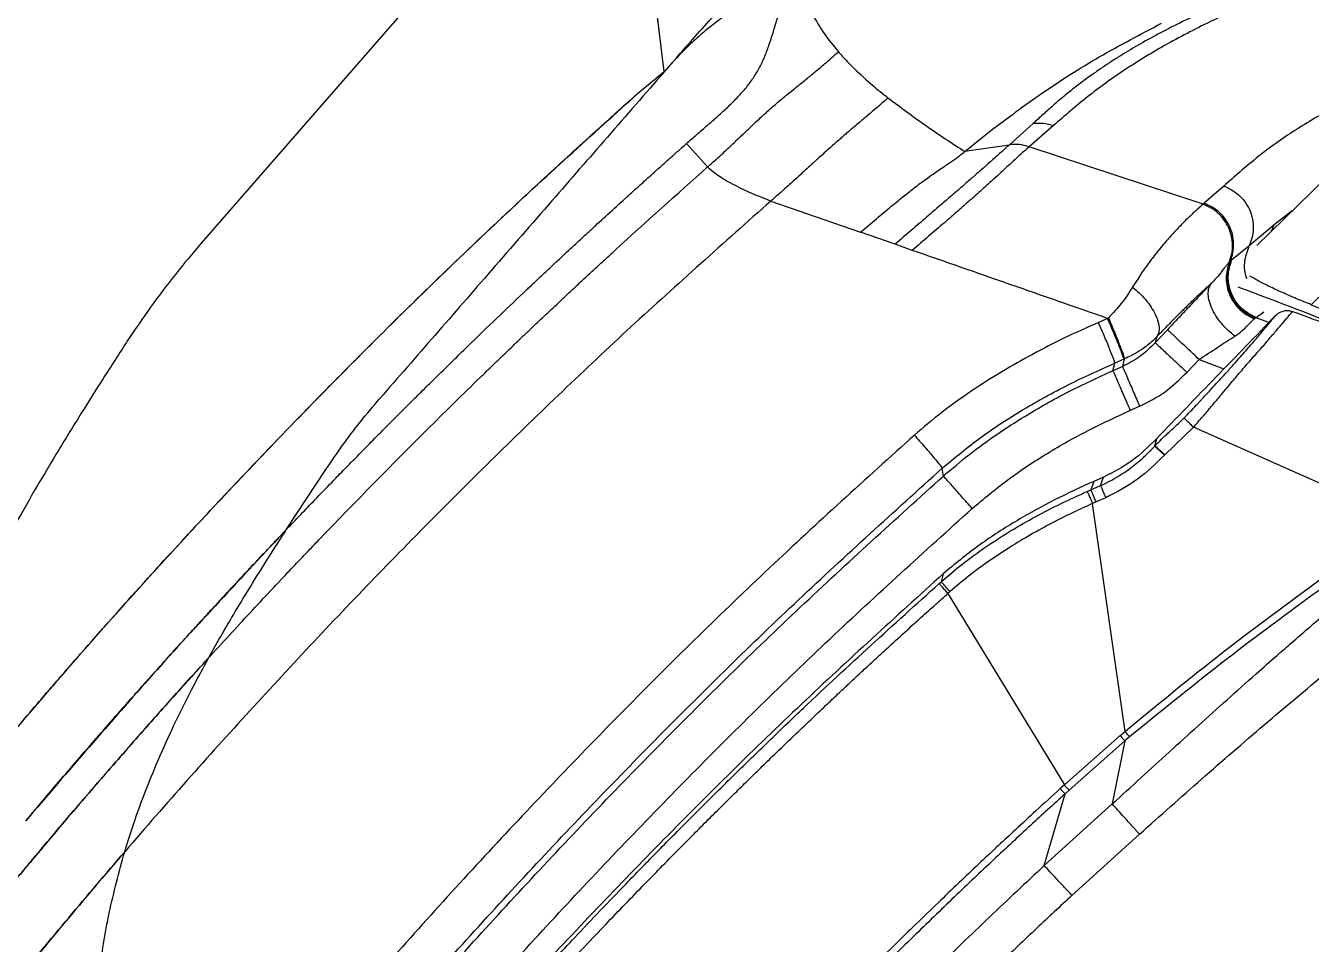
# Model space of a CAD drawing. Extents: x 943 to 1030, y 781 to 934.
# Drawn here: x 947.44 to 955.59, y 822.56 to 828.39 of the extents above; entities that cross this region are included whole.
import ezdxf

# ---------------------------------------------------------------- set-up
doc = ezdxf.new("R2010")
doc.units = 0
doc.header["$MEASUREMENT"] = 0
doc.layers.add('1', color=4, linetype='Continuous')

# ---------------------------------------------------------------- blocks, each defined once
blk = doc.blocks.new('AIRA')
at = {"layer": '1', "color": 3, "linetype": 'Continuous', "lineweight": 25}
for p, q in [((8.3115, 24.9285), (7.5155, 31.5153)), ((8.0694, 26.9293), (5.3789, 23.8413)), ((8.3115, 24.9285), (8.0694, 26.9293)), ((8.1541, 24.7981), (8.3115, 24.9285)), ((8.1541, 24.7981), (8.3115, 24.9285)), ((8.3673, 24.9894), (8.313, 24.9273)), ((10.6504, 24.5999), (10.5002, 24.4653)), ((10.2171, 24.422), (10.3819, 24.5548)), ((10.779, 24.5865), (10.6246, 24.4519)), ((8.5876, 24.3241), (8.4545, 24.4733)), ((10.4975, 24.4628), (10.2171, 24.422)), ((11.727, 24.0877), (10.6246, 24.4519)), ((12.6005, 24.3475), (12.0678, 23.8271)), ((11.8589, 24.2032), (11.7339, 24.0938)), ((8.9886, 24.1085), (9.5564, 23.9104)), ((11.727, 24.0877), (11.7339, 24.0938)), ((12.2918, 24.0459), (12.1768, 23.9572)), ((12.1768, 23.9572), (12.0167, 23.8213)), ((12.1598, 23.9169), (12.1767, 23.9572)), ((9.775, 23.8341), (9.5564, 23.9104)), ((9.8845, 23.7959), (9.775, 23.8341)), ((12.0167, 23.8213), (11.9076, 23.7343)), ((11.8926, 23.7203), (11.9, 23.7277)), ((11.9, 23.7277), (11.9076, 23.7343)), ((12.112, 23.4033), (12.064, 23.369)), ((11.1223, 23.3642), (11.0641, 23.339)), ((11.1223, 23.3642), (11.1279, 23.3692)), ((12.0515, 23.3617), (12.0578, 23.3661)), ((12.064, 23.369), (12.0578, 23.3661)), ((12.1425, 23.3379), (12.064, 23.369)), ((11.5011, 23.2927), (11.4237, 23.2102)), ((11.4308, 23.2454), (11.4237, 23.2102)), ((11.1555, 23.0333), (11.1672, 23.0817)), ((11.2174, 23.0601), (11.1555, 23.0333)), ((11.2247, 23.1066), (11.1672, 23.0817)), ((11.2174, 23.0601), (11.2293, 23.1086)), ((11.2247, 23.1066), (11.2293, 23.1086)), ((11.7016, 23.1046), (11.6243, 23.0221)), ((11.7016, 23.1046), (11.859, 23.0446)), ((11.3263, 22.8078), (11.2651, 22.7813)), ((11.6656, 22.6754), (11.4843, 22.5006)), ((11.4203, 22.5544), (11.431, 22.6014)), ((11.4227, 22.5569), (11.4334, 22.604)), ((11.4335, 22.604), (11.431, 22.6014)), ((11.4203, 22.5544), (11.4227, 22.5569)), ((11.4843, 22.5006), (11.482, 22.4983)), ((5.9201, 22.0279), (6.1725, 22.4126)), ((10.0814, 22.3657), (10.0741, 22.4154)), ((11.0354, 22.332), (11.0159, 22.2784)), ((11.0968, 22.3587), (11.0354, 22.332)), ((11.0772, 22.3051), (11.0968, 22.3587)), ((10.9926, 22.2682), (11.0159, 22.2784)), ((11.0159, 22.2784), (11.0772, 22.3051)), ((11.0494, 22.2014), (11.0267, 22.1913)), ((11.11, 22.228), (11.0494, 22.2014)), ((10.0546, 21.6846), (10.0673, 21.696)), ((10.0802, 21.7461), (10.0673, 21.696)), ((10.1229, 21.633), (10.1101, 21.6216)), ((10.1101, 21.6216), (10.8478, 20.4079)), ((10.8478, 20.4079), (11.2017, 20.7214)), ((11.2017, 20.7213), (11.2323, 20.7474)), ((11.2616, 20.7127), (11.2309, 20.6868)), ((11.2309, 20.6868), (10.8778, 20.3748)), ((11.2309, 20.6868), (11.1516, 20.2873)), ((10.8478, 20.4079), (10.822, 20.3846)), ((10.8521, 20.3515), (10.8778, 20.3748)), ((10.7204, 19.8966), (10.8521, 20.3515)), ((11.1516, 20.2874), (10.7204, 19.8966)), ((11.3237, 20.0961), (10.8961, 19.7084))]:
    blk.add_line(p, q, dxfattribs=at)
at = {"layer": '1', "color": 3, "linetype": 'Continuous', "lineweight": 25, "flags": 128}
for points in [[(13.0282, 24.0525), (12.6049, 23.6391), (12.4125, 23.4512)], [(12.9908, 22.0879), (12.3282, 22.3817), (11.6656, 22.6755)], [(11.2323, 20.7474), (11.1295, 21.4694), (11.0267, 22.1913)]]:
    blk.add_lwpolyline(points, dxfattribs=at)
at = {"layer": '1', "color": 3, "linetype": 'Continuous', "lineweight": 25}
for points, knots in [([(14.6423, 25.9395), (14.5219, 25.9324), (14.2753, 25.9177), (14.01, 25.8903), (13.8357, 25.8688), (13.7532, 25.8579), (13.6705, 25.8463), (13.5877, 25.8339), (13.5049, 25.8208), (13.4221, 25.8068), (13.314, 25.7876), (13.179, 25.7617), (13.0607, 25.7366), (12.9821, 25.7189), (12.9445, 25.7102), (12.9067, 25.7013), (12.8687, 25.6922), (12.8304, 25.6828), (12.7919, 25.6731), (12.7434, 25.6606), (12.6827, 25.6446), (12.6293, 25.6299), (12.5924, 25.6195), (12.5743, 25.6143), (12.5557, 25.6089), (12.5368, 25.6034), (12.5176, 25.5978), (12.4981, 25.592), (12.4595, 25.5804), (12.4066, 25.5641), (12.3442, 25.5441), (12.2974, 25.5286), (12.264, 25.5174), (12.242, 25.5099), (12.2277, 25.505), (12.2203, 25.5024), (12.2176, 25.5015), (12.2167, 25.5011), (12.2164, 25.501), (12.2163, 25.501), (12.2162, 25.501), (12.2162, 25.501), (12.2162, 25.501), (12.2162, 25.5009), (12.2162, 25.5009), (12.1753, 25.4867), (12.0974, 25.4587), (11.9875, 25.4167), (11.8881, 25.3765), (11.797, 25.3377), (11.7064, 25.2973), (11.5975, 25.2461), (11.4736, 25.1837), (11.3427, 25.1123), (11.2405, 25.052), (11.1616, 25.0025), (11.1023, 24.9637), (11.0436, 24.9235), (10.9877, 24.8834), (10.9361, 24.8447), (10.8922, 24.8102), (10.8521, 24.7778), (10.8144, 24.7462), (10.7778, 24.7144), (10.7443, 24.6846), (10.7127, 24.6562), (10.6818, 24.6282), (10.6607, 24.6092), (10.6504, 24.5999)], [0, 0, 0, 0, 0.0659651, 0.1350683, 0.1510131, 0.1671165, 0.1833784, 0.1997993, 0.2163791, 0.2331182, 0.2500168, 0.2825494, 0.3169987, 0.324996, 0.3330901, 0.3412811, 0.3495689, 0.3579537, 0.3664354, 0.3750141, 0.3901539, 0.4071285, 0.4111914, 0.4153468, 0.4195948, 0.4239354, 0.4283686, 0.4328943, 0.4375127, 0.4552442, 0.4700517, 0.4819335, 0.4889241, 0.494268, 0.4979647, 0.4993152, 0.4997458, 0.4999036, 0.4999669, 0.4999936, 0.5000051, 0.5000101, 0.5000123, 0.5000132, 0.5000137, 0.500014, 0.5299873, 0.5579324, 0.5838464, 0.6077267, 0.6309854, 0.6581729, 0.6996252, 0.739518, 0.7784878, 0.7985377, 0.8190356, 0.8399812, 0.8613743, 0.8808319, 0.8989678, 0.9132634, 0.9292343, 0.9456945, 0.9597681, 0.9725897, 0.9867686, 1, 1, 1, 1]), ([(14.7464, 25.9076), (14.5418, 25.8951), (14.1327, 25.8699), (13.5662, 25.7917), (13.037, 25.6865), (12.55, 25.5538), (12.1373, 25.4079), (11.7891, 25.2565), (11.4962, 25.1054), (11.2295, 24.943), (10.9902, 24.7701), (10.8494, 24.6477), (10.779, 24.5865)], [0, 0, 0, 0, 0.112063, 0.224093, 0.336128, 0.448143, 0.560139, 0.648118, 0.736093, 0.824069, 0.91203, 1, 1, 1, 1]), ([(9.1633, 25.5773), (9.172, 25.5287), (9.1893, 25.4314), (9.2478, 25.2949), (9.3232, 25.1681), (9.3851, 25.0924), (9.416, 25.0545)], [0, 0, 0, 0, 0.249881, 0.499792, 0.749869, 1, 1, 1, 1]), ([(9.1486, 25.5635), (9.1378, 25.5555), (9.1175, 25.5404), (9.0736, 25.511), (9.0259, 25.4804), (8.9753, 25.4504), (8.9255, 25.4217), (8.8724, 25.3909), (8.8196, 25.3596), (8.7667, 25.3275), (8.7082, 25.2896), (8.6386, 25.2401), (8.5597, 25.1774), (8.4781, 25.1034), (8.4138, 25.0397), (8.3781, 25.0007), (8.3697, 24.9916)], [0, 0, 0, 0, 0.088728, 0.168015, 0.258058, 0.325015, 0.384521, 0.452108, 0.517465, 0.564824, 0.625179, 0.704859, 0.784434, 0.875276, 0.970909, 1, 1, 1, 1]), ([(8.5845, 24.5869), (8.6, 24.6001), (8.6253, 24.6218), (8.6622, 24.6545), (8.6945, 24.684), (8.7383, 24.7255), (8.7882, 24.7761), (8.8408, 24.8367), (8.8851, 24.8982), (8.9218, 24.9612), (8.9524, 25.029), (8.9752, 25.091), (8.9934, 25.1468), (9.0084, 25.1955), (9.024, 25.2474), (9.0396, 25.2986), (9.0559, 25.3488), (9.0735, 25.3994), (9.0922, 25.4486), (9.1087, 25.4867), (9.1198, 25.51), (9.1271, 25.5235), (9.1328, 25.5331), (9.1387, 25.5422), (9.1431, 25.5485), (9.147, 25.5538), (9.1505, 25.5585), (9.155, 25.5644), (9.1594, 25.5708), (9.1621, 25.5747), (9.1634, 25.5766)], [0, 0, 0, 0, 0.038819, 0.063571, 0.095802, 0.124904, 0.185166, 0.244819, 0.305665, 0.369222, 0.431965, 0.501921, 0.54312, 0.584552, 0.633082, 0.68161, 0.720528, 0.768338, 0.820951, 0.86265, 0.888925, 0.901824, 0.915463, 0.929855, 0.945014, 0.948502, 0.960254, 0.972625, 0.986391, 1, 1, 1, 1]), ([(8.3699, 24.9924), (8.4114, 25.0399), (8.4927, 25.1327), (8.6109, 25.2652), (8.7208, 25.3868), (8.7879, 25.4594), (8.8202, 25.4943)], [0, 0, 0, 0, 0.266676, 0.52216, 0.76986, 1, 1, 1, 1]), ([(15.7284, 25.3722), (15.5296, 25.3668), (15.1321, 25.356), (14.5789, 25.2997), (14.0604, 25.216), (13.5813, 25.1041), (13.1744, 24.9762), (12.8319, 24.8395), (12.5455, 24.7), (12.2873, 24.547), (12.0586, 24.3811), (11.9255, 24.2625), (11.8589, 24.2032)], [0, 0, 0, 0, 0.112081, 0.224144, 0.336129, 0.448111, 0.560138, 0.6481, 0.736036, 0.823997, 0.912001, 1, 1, 1, 1]), ([(10.3819, 24.5548), (10.4887, 24.6349), (10.7027, 24.7953), (11.0622, 25.0247), (11.3301, 25.1649), (11.4642, 25.2351)], [0, 0, 0, 0, 0.3323, 0.665824, 1, 1, 1, 1]), ([(8.5876, 24.3241), (8.5876, 24.3241), (8.5876, 24.3241), (8.5877, 24.3242), (8.5879, 24.3244), (8.603, 24.3377), (8.6325, 24.3641), (8.6748, 24.4028), (8.7165, 24.4416), (8.7602, 24.4828), (8.8084, 24.5286), (8.8579, 24.5756), (8.9121, 24.6267), (8.9714, 24.6807), (9.033, 24.7347), (9.0906, 24.783), (9.1525, 24.8325), (9.2123, 24.88), (9.275, 24.9316), (9.3277, 24.9763), (9.3759, 25.0186), (9.4024, 25.0423), (9.416, 25.0545)], [0, 0, 0, 0, 0.000005, 0.0000416, 0.0001412, 0.0005138, 0.0319571, 0.0629187, 0.0926341, 0.125011, 0.1635716, 0.2083763, 0.2500281, 0.308336, 0.3751527, 0.4376336, 0.5001148, 0.5998606, 0.6884528, 0.8093988, 0.9021479, 1, 1, 1, 1]), ([(9.416, 25.0545), (9.4323, 25.0362), (9.4648, 24.9997), (9.4994, 24.9651), (9.5167, 24.9478)], [0, 0, 0, 0, 0.500275, 1, 1, 1, 1]), ([(8.313, 24.9273), (8.1928, 24.7893), (7.9556, 24.5172), (7.5906, 24.0976), (7.2263, 23.6788), (6.8623, 23.2603), (6.6261, 22.9893), (6.5094, 22.8554)], [0, 0, 0, 0, 0.200011, 0.394562, 0.607087, 0.805922, 1, 1, 1, 1]), ([(9.5167, 24.9478), (9.5547, 24.9121), (9.6236, 24.8473), (9.6973, 24.7885), (9.7304, 24.7621)], [0, 0, 0, 0, 0.551493, 1, 1, 1, 1]), ([(3.9538, 20.4654), (4.0552, 20.5863), (4.2388, 20.8053), (4.525, 21.1366), (4.8014, 21.4508), (5.0924, 21.7742), (5.3784, 22.0856), (5.6732, 22.3993), (5.9661, 22.7049), (6.2602, 23.0057), (6.555, 23.3008), (6.8612, 23.6004), (7.118, 23.8466), (7.3258, 24.0426), (7.4656, 24.1735), (7.611, 24.3075), (7.7571, 24.4413), (7.9038, 24.5745), (8.0368, 24.6939), (8.1157, 24.764), (8.1541, 24.7981)], [0, 0, 0, 0, 0.078333, 0.141962, 0.21739, 0.286177, 0.358044, 0.427373, 0.500003, 0.568245, 0.636331, 0.707185, 0.780996, 0.813039, 0.849089, 0.876126, 0.911243, 0.947524, 0.974533, 1, 1, 1, 1]), ([(3.9538, 20.4654), (4.2137, 20.7719), (4.7343, 21.3857), (5.5507, 22.2771), (6.3926, 23.1456), (7.2582, 23.9894), (7.8556, 24.5287), (8.1541, 24.7981)], [0, 0, 0, 0, 0.199569, 0.399685, 0.600241, 0.800313, 1, 1, 1, 1]), ([(9.7304, 24.7621), (9.7201, 24.7531), (9.6989, 24.7344), (9.6671, 24.7067), (9.6347, 24.6787), (9.5967, 24.6462), (9.5585, 24.6139), (9.5204, 24.5818), (9.4929, 24.5585), (9.4696, 24.5387), (9.4465, 24.5189), (9.4223, 24.498), (9.3952, 24.4742), (9.3635, 24.4463), (9.3269, 24.4135), (9.2911, 24.3811), (9.254, 24.3472), (9.2186, 24.3149), (9.1759, 24.276), (9.1322, 24.2363), (9.0869, 24.1953), (9.0393, 24.1531), (9.0066, 24.1243), (8.9886, 24.1085)], [0, 0, 0, 0, 0.078569, 0.161798, 0.250008, 0.326274, 0.436556, 0.500043, 0.540714, 0.577485, 0.61019, 0.641548, 0.676038, 0.712283, 0.750192, 0.79018, 0.812602, 0.846088, 0.874909, 0.907811, 0.937649, 0.965744, 1, 1, 1, 1]), ([(9.7304, 24.7621), (9.8098, 24.7029), (9.9687, 24.5844), (10.1343, 24.4761), (10.2171, 24.422)], [0, 0, 0, 0, 0.499939, 1, 1, 1, 1]), ([(8.4545, 24.4733), (8.4764, 24.4929), (8.5196, 24.5311), (8.5632, 24.5685), (8.5845, 24.5869)], [0, 0, 0, 0, 0.509588, 1, 1, 1, 1]), ([(4.2671, 20.1802), (4.3066, 20.227), (4.3857, 20.3208), (4.5052, 20.4608), (4.6252, 20.6003), (4.7459, 20.7392), (4.8562, 20.8651), (4.9525, 20.974), (5.036, 21.068), (5.1257, 21.1683), (5.2167, 21.2692), (5.303, 21.3644), (5.3722, 21.4402), (5.428, 21.5011), (5.4794, 21.557), (5.5303, 21.6122), (5.5947, 21.6816), (5.6663, 21.7585), (5.7435, 21.841), (5.814, 21.9158), (5.8795, 21.9851), (5.944, 22.053), (6.0169, 22.1294), (6.1048, 22.221), (6.1819, 22.3008), (6.242, 22.3627), (6.2792, 22.4009), (6.3181, 22.4407), (6.3587, 22.4823), (6.4012, 22.5255), (6.4453, 22.5703), (6.4912, 22.6168), (6.5368, 22.6628), (6.5854, 22.7116), (6.6403, 22.7667), (6.707, 22.8333), (6.7857, 22.9115), (6.8765, 23.0011), (6.9706, 23.0935), (7.0979, 23.2175), (7.2454, 23.3598), (7.3717, 23.4803), (7.4415, 23.5464), (7.466, 23.5696), (7.4942, 23.5962), (7.5383, 23.6378), (7.6019, 23.6974), (7.6844, 23.7745), (7.7619, 23.8464), (7.8272, 23.9067), (7.8778, 23.9533), (7.9487, 24.0184), (8.0315, 24.094), (8.1257, 24.1794), (8.209, 24.2545), (8.282, 24.32), (8.3367, 24.3688), (8.3731, 24.4012), (8.4002, 24.4253), (8.4273, 24.4493), (8.4454, 24.4653), (8.4545, 24.4733)], [0, 0, 0, 0, 0.030653, 0.061306, 0.09196, 0.122613, 0.153267, 0.175585, 0.195284, 0.216105, 0.242808, 0.263213, 0.280304, 0.294079, 0.304539, 0.318213, 0.33161, 0.351874, 0.370696, 0.388077, 0.40327, 0.418351, 0.43488, 0.456035, 0.481816, 0.490295, 0.499175, 0.508456, 0.518139, 0.528223, 0.538709, 0.549596, 0.560884, 0.571068, 0.584018, 0.599734, 0.618214, 0.639459, 0.663468, 0.684148, 0.728284, 0.765899, 0.771436, 0.776311, 0.782766, 0.7908, 0.806615, 0.82633, 0.847228, 0.859475, 0.870766, 0.881613, 0.907568, 0.926804, 0.945201, 0.963596, 0.975833, 0.981875, 0.987917, 0.993958, 1, 1, 1, 1]), ([(10.4975, 24.4628), (10.4799, 24.4469), (10.4448, 24.4152), (10.3906, 24.3666), (10.3333, 24.316), (10.2714, 24.2618), (10.2129, 24.211), (10.1436, 24.151), (10.0635, 24.0819), (9.977, 24.0074), (9.8788, 23.9231), (9.8096, 23.8638), (9.775, 23.8341)], [0, 0, 0, 0, 0.166787, 0.333566, 0.500302, 0.583675, 0.667021, 0.750306, 0.812762, 0.875171, 0.937569, 1, 1, 1, 1]), ([(10.6246, 24.4519), (10.6063, 24.4357), (10.5696, 24.4032), (10.5125, 24.3506), (10.4523, 24.2951), (10.3877, 24.2362), (10.3272, 24.1817), (10.2561, 24.1183), (10.1747, 24.0467), (10.0875, 23.9706), (9.9889, 23.8854), (9.9193, 23.8258), (9.8845, 23.7959)], [0, 0, 0, 0, 0.166784, 0.33356, 0.500286, 0.583656, 0.667002, 0.750287, 0.812744, 0.875162, 0.937567, 1, 1, 1, 1]), ([(10.4975, 24.4628), (10.498, 24.4632), (10.4989, 24.464), (10.4998, 24.4649), (10.5002, 24.4653)], [0, 0, 0, 0, 0.5, 1, 1, 1, 1]), ([(10.6246, 24.4519), (10.6042, 24.4577), (10.5633, 24.4694), (10.5213, 24.4667), (10.5002, 24.4653)], [0, 0, 0, 0, 0.5, 1, 1, 1, 1]), ([(9.5564, 23.9104), (9.5901, 23.9393), (9.6576, 23.9972), (9.7536, 24.0773), (9.8359, 24.144), (9.9087, 24.201), (9.9688, 24.2459), (10.0176, 24.2807), (10.0685, 24.3155), (10.1157, 24.3465), (10.1633, 24.3787), (10.1992, 24.4075), (10.2171, 24.422)], [0, 0, 0, 0, 0.062416, 0.124774, 0.187149, 0.249594, 0.332886, 0.416248, 0.499634, 0.666411, 0.83321, 1, 1, 1, 1]), ([(3.8706, 19.4006), (3.8804, 19.4128), (3.9, 19.437), (3.9294, 19.4734), (3.9589, 19.5098), (3.9885, 19.5461), (4.0181, 19.5823), (4.0478, 19.6186), (4.0697, 19.6454), (4.0881, 19.6678), (4.1065, 19.6901), (4.1274, 19.7156), (4.1473, 19.7397), (4.1631, 19.7588), (4.1805, 19.7799), (4.1995, 19.8028), (4.2201, 19.8276), (4.2423, 19.8543), (4.2606, 19.8763), (4.2798, 19.8994), (4.3042, 19.9286), (4.3833, 20.0232), (4.4944, 20.1547), (4.6404, 20.3257), (4.7838, 20.4918), (4.9505, 20.6828), (5.1486, 20.9066), (5.3805, 21.1643), (5.6364, 21.4436), (5.826, 21.6465), (5.938, 21.7651), (5.9745, 21.8037), (6.0115, 21.8426), (6.0489, 21.8819), (6.0867, 21.9216), (6.3441, 22.1905), (6.6956, 22.5483), (7.0539, 22.9004), (7.1876, 23.03), (7.2292, 23.0704), (7.2709, 23.1106), (7.3127, 23.1508), (7.3545, 23.1909), (7.3994, 23.2338), (7.4538, 23.2857), (7.5245, 23.3529), (7.5934, 23.4179), (7.655, 23.4758), (7.7038, 23.5215), (7.7563, 23.5706), (7.8126, 23.623), (7.8727, 23.6787), (7.9366, 23.7376), (8.1734, 23.9553), (8.3919, 24.1499), (8.5876, 24.3241)], [0, 0, 0, 0, 0.006855, 0.01371, 0.020567, 0.027425, 0.034283, 0.041143, 0.048002, 0.049512, 0.053863, 0.060717, 0.063987, 0.06762, 0.071616, 0.075976, 0.080699, 0.085785, 0.091234, 0.093279, 0.099005, 0.107921, 0.147487, 0.174628, 0.206762, 0.243888, 0.286008, 0.338109, 0.396259, 0.452443, 0.460149, 0.467935, 0.475801, 0.483748, 0.491775, 0.499883, 0.647311, 0.712171, 0.720663, 0.729156, 0.737648, 0.74614, 0.754633, 0.763125, 0.773407, 0.787691, 0.805977, 0.81504, 0.824838, 0.835371, 0.846641, 0.858645, 0.871386, 0.884863, 1, 1, 1, 1]), ([(8.9886, 24.1085), (8.9497, 24.123), (8.8652, 24.1545), (8.749, 24.2122), (8.6464, 24.2708), (8.6069, 24.3066), (8.5876, 24.3241)], [0, 0, 0, 0, 0.231511, 0.502384, 0.756235, 1, 1, 1, 1]), ([(11.8589, 24.2032), (11.8908, 24.1878), (11.9406, 24.1638), (11.9915, 24.1071), (12.0227, 24.0544), (12.0416, 23.9949), (12.0466, 23.9335), (12.0389, 23.8742), (12.0239, 23.8386), (12.0167, 23.8213)], [0, 0, 0, 0, 0.22532, 0.351015, 0.482292, 0.616121, 0.749102, 0.877961, 1, 1, 1, 1]), ([(8.9886, 24.1085), (8.6914, 23.8442), (8.0973, 23.3158), (7.2353, 22.4913), (6.3963, 21.644), (5.5828, 20.7724), (4.7947, 19.8779), (4.035, 18.9592), (3.5434, 18.3348), (3.2976, 18.0225)], [0, 0, 0, 0, 0.142974, 0.285852, 0.428746, 0.571573, 0.714347, 0.857177, 1, 1, 1, 1]), ([(11.727, 24.0877), (11.7115, 24.0743), (11.6807, 24.0474), (11.6332, 24.003), (11.5821, 23.9517), (11.5254, 23.8908), (11.4727, 23.8304), (11.4222, 23.7682), (11.3796, 23.7123), (11.3324, 23.646), (11.2977, 23.5903), (11.2803, 23.5624)], [0, 0, 0, 0, 0.166729, 0.333452, 0.500152, 0.625166, 0.750132, 0.812635, 0.875125, 0.937584, 1, 1, 1, 1]), ([(11.8926, 23.7203), (11.8987, 23.7379), (11.9111, 23.773), (11.9155, 23.8294), (11.9089, 23.8856), (11.8909, 23.9395), (11.8624, 23.9887), (11.8245, 24.0312), (11.7791, 24.0658), (11.7443, 24.0804), (11.727, 24.0877)], [0, 0, 0, 0, 0.125, 0.25, 0.375, 0.5, 0.625, 0.75, 0.875, 1, 1, 1, 1]), ([(11.9, 23.7277), (11.906, 23.7451), (11.9184, 23.7807), (11.9225, 23.8388), (11.9146, 23.8979), (11.894, 23.9543), (11.8625, 24.0037), (11.8125, 24.0568), (11.7647, 24.0793), (11.7339, 24.0938)], [0, 0, 0, 0, 0.124069, 0.254056, 0.387294, 0.520688, 0.651119, 0.775865, 1, 1, 1, 1]), ([(5.3789, 23.8413), (5.3239, 23.7758), (5.213, 23.6438), (5.0572, 23.4381), (4.9608, 23.2953), (4.9129, 23.2244)], [0, 0, 0, 0, 0.331972, 0.668489, 1, 1, 1, 1]), ([(12.0167, 23.8213), (12.0043, 23.787), (11.9853, 23.7342), (11.9883, 23.6623), (11.9985, 23.6293), (12.0029, 23.6152)], [0, 0, 0, 0, 0.512926, 0.791889, 1, 1, 1, 1]), ([(11.8926, 23.7203), (11.8885, 23.7158), (11.8804, 23.7071), (11.8667, 23.6899), (11.8478, 23.6659), (11.8233, 23.6338), (11.7959, 23.604), (11.783, 23.59)], [0, 0, 0, 0, 0.171964, 0.338594, 0.500268, 0.76569, 1, 1, 1, 1]), ([(11.8926, 23.7203), (11.8831, 23.6874), (11.8686, 23.6367), (11.8774, 23.5644), (11.8948, 23.5099), (11.9237, 23.46), (11.9719, 23.4037), (12.0201, 23.3782), (12.0515, 23.3617)], [0, 0, 0, 0, 0.238977, 0.368052, 0.5, 0.631948, 0.761023, 1, 1, 1, 1]), ([(12.0578, 23.3661), (12.0264, 23.3825), (11.978, 23.4077), (11.9298, 23.4642), (11.901, 23.5145), (11.8838, 23.5695), (11.8754, 23.6427), (11.8903, 23.6942), (11.9, 23.7277)], [0, 0, 0, 0, 0.238956, 0.368039, 0.5, 0.631961, 0.761044, 1, 1, 1, 1]), ([(12.064, 23.369), (12.0323, 23.3852), (11.9836, 23.4103), (11.9352, 23.4672), (11.9065, 23.518), (11.8896, 23.5738), (11.8818, 23.648), (11.8975, 23.7003), (11.9076, 23.7343)], [0, 0, 0, 0, 0.238834, 0.36796, 0.5, 0.63204, 0.761166, 1, 1, 1, 1]), ([(12.4125, 23.4512), (12.381, 23.4639), (12.318, 23.4894), (12.2277, 23.5285), (12.1448, 23.5671), (12.0741, 23.6027), (12.0391, 23.6234), (12.0229, 23.633)], [0, 0, 0, 0, 0.205496, 0.410903, 0.617296, 0.823549, 1, 1, 1, 1]), ([(11.2803, 23.5624), (11.2579, 23.5276), (11.2156, 23.4617), (11.156, 23.3989), (11.1279, 23.3692)], [0, 0, 0, 0, 0.527709, 1, 1, 1, 1]), ([(11.2803, 23.5624), (11.2942, 23.5507), (11.3231, 23.5264), (11.3631, 23.4833), (11.3989, 23.436), (11.4267, 23.3871), (11.4441, 23.3408), (11.45, 23.3005), (11.446, 23.2677), (11.4357, 23.2527), (11.4308, 23.2454)], [0, 0, 0, 0, 0.11452, 0.2375656, 0.3670338, 0.4999715, 0.6329133, 0.7623931, 0.885457, 1, 1, 1, 1]), ([(11.783, 23.59), (11.7793, 23.5867), (11.77, 23.5784), (11.7546, 23.5646), (11.7381, 23.5496), (11.7231, 23.5358), (11.7067, 23.5205), (11.6886, 23.5035), (11.6675, 23.4834), (11.6465, 23.4632), (11.6241, 23.4414), (11.5988, 23.4166), (11.5739, 23.3918), (11.5453, 23.3631), (11.52, 23.3374), (11.4963, 23.3132), (11.4767, 23.2931), (11.4554, 23.2711), (11.4387, 23.2536), (11.4308, 23.2454)], [0, 0, 0, 0, 0.056945, 0.142856, 0.226023, 0.285662, 0.338338, 0.428346, 0.49269, 0.5604, 0.632867, 0.690613, 0.760962, 0.81123, 0.874061, 0.90545, 0.932878, 0.968538, 1, 1, 1, 1]), ([(11.783, 23.59), (11.7613, 23.5675), (11.7181, 23.5224), (11.6476, 23.4482), (11.575, 23.3714), (11.5257, 23.319), (11.5011, 23.2927)], [0, 0, 0, 0, 0.251207, 0.501478, 0.750301, 1, 1, 1, 1]), ([(11.929, 23.2528), (11.9145, 23.2643), (11.8844, 23.2881), (11.843, 23.332), (11.8064, 23.3813), (11.7786, 23.4332), (11.7621, 23.4835), (11.7582, 23.5278), (11.7648, 23.5644), (11.7771, 23.5817), (11.783, 23.59)], [0, 0, 0, 0, 0.114048, 0.236991, 0.36667, 0.5, 0.63333, 0.763009, 0.885952, 1, 1, 1, 1]), ([(22.6255, 14.0928), (22.5702, 14.2022), (22.4038, 14.5315), (22.0997, 15.067), (21.7151, 15.6987), (21.2928, 16.3345), (20.8319, 16.9726), (20.3302, 17.6099), (19.8027, 18.2261), (19.2449, 18.8257), (18.6566, 19.4068), (18.0381, 19.9679), (17.3965, 20.5023), (16.71, 21.0263), (15.9771, 21.5353), (15.1968, 22.0246), (14.3892, 22.4802), (13.5549, 22.8986), (12.74, 23.2644), (12.1978, 23.4692), (11.9485, 23.5634)], [0, 0, 0, 0, 0.025194, 0.075817, 0.126458, 0.177081, 0.232537, 0.288041, 0.343546, 0.399002, 0.456085, 0.513222, 0.570359, 0.627443, 0.690456, 0.753505, 0.816518, 0.880848, 0.945215, 1, 1, 1, 1]), ([(12.1862, 23.3832), (12.0607, 23.2533), (11.8097, 22.9937), (11.5589, 22.7339), (11.4335, 22.604)], [0, 0, 0, 0, 0.500031, 1, 1, 1, 1]), ([(11.6057, 22.7326), (11.632, 22.7599), (11.6626, 22.7918), (11.6961, 22.8275), (11.7085, 22.8408), (11.7173, 22.8503), (11.7282, 22.862), (11.7401, 22.8749), (11.7666, 22.9035), (11.8006, 22.9402), (11.8406, 22.984), (11.8828, 23.0304), (11.9253, 23.0775), (11.9644, 23.1216), (11.9987, 23.1607), (12.0297, 23.1964), (12.0583, 23.2296), (12.0846, 23.2605), (12.1075, 23.2877), (12.1286, 23.313), (12.1485, 23.3372), (12.1677, 23.3606), (12.1802, 23.3758), (12.1862, 23.3832)], [0, 0, 0, 0, 0.062411, 0.072749, 0.083151, 0.09361, 0.095321, 0.111237, 0.124754, 0.16644, 0.207192, 0.249699, 0.312264, 0.374646, 0.437115, 0.499702, 0.569015, 0.640638, 0.710763, 0.77586, 0.851231, 0.928545, 1, 1, 1, 1]), ([(11.6656, 22.6755), (11.6741, 22.6848), (11.6919, 22.7041), (11.7186, 22.7346), (11.7443, 22.7646), (11.7693, 22.7943), (11.7943, 22.824), (11.8219, 22.8569), (11.854, 22.8954), (11.887, 22.9347), (11.9192, 22.9729), (11.9505, 23.0103), (11.9861, 23.0521), (12.0244, 23.0961), (12.0599, 23.1361), (12.0909, 23.1708), (12.1312, 23.217), (12.176, 23.2703), (12.2195, 23.3201), (12.2586, 23.3667), (12.2817, 23.394), (12.2942, 23.4087)], [0, 0, 0, 0, 0.019306, 0.04014, 0.062406, 0.08052, 0.101295, 0.124701, 0.151482, 0.18723, 0.218447, 0.249638, 0.289701, 0.342947, 0.399191, 0.448973, 0.499653, 0.624687, 0.749723, 0.864893, 1, 1, 1, 1]), ([(12.1862, 23.3832), (12.1955, 23.391), (12.2116, 23.4044), (12.2405, 23.4134), (12.2677, 23.4159), (12.2854, 23.4111), (12.2942, 23.4087)], [0, 0, 0, 0, 0.308339, 0.532743, 0.766668, 1, 1, 1, 1]), ([(12.2942, 23.4087), (12.3639, 23.3831), (12.4977, 23.3339), (12.6931, 23.2589), (12.8806, 23.1835), (13.0382, 23.1166), (13.1694, 23.0584), (13.2756, 23.0096), (13.3817, 22.9591), (13.4814, 22.91), (13.5937, 22.8528), (13.7056, 22.7927), (13.7889, 22.7481), (13.8234, 22.7296)], [0, 0, 0, 0, 0.132941, 0.2553874, 0.3747631, 0.4948781, 0.562108, 0.6318636, 0.7041205, 0.7725466, 0.8308447, 0.9298633, 1, 1, 1, 1]), ([(12.4125, 23.4512), (12.7176, 23.325), (13.3279, 23.0724), (14.2182, 22.6358), (15.0942, 22.1543), (15.951, 21.6234), (16.7863, 21.0447), (17.537, 20.4653), (18.2078, 19.8956), (18.8047, 19.3447), (19.3786, 18.7698), (19.9334, 18.1661), (20.4674, 17.5336), (20.9791, 16.8727), (21.4624, 16.1908), (21.8904, 15.529), (22.2683, 14.8919), (22.601, 14.2822), (22.9141, 13.661), (23.1043, 13.2374), (23.1994, 13.0256)], [0, 0, 0, 0, 0.064413, 0.128867, 0.19328, 0.259251, 0.325267, 0.391239, 0.443947, 0.496701, 0.549455, 0.602164, 0.656412, 0.71071, 0.765008, 0.819257, 0.864328, 0.909399, 0.9547, 1, 1, 1, 1]), ([(11.0641, 23.339), (10.9922, 23.3068), (10.8505, 23.2435), (10.6466, 23.139), (10.4486, 23.0269), (10.257, 22.9049), (10.0706, 22.7719), (9.9551, 22.6737), (9.8975, 22.6248)], [0, 0, 0, 0, 0.172189, 0.338882, 0.500396, 0.668967, 0.834984, 1, 1, 1, 1]), ([(11.1672, 23.0817), (11.166, 23.087), (11.1637, 23.0976), (11.1403, 23.158), (11.106, 23.2415), (11.0781, 23.3065), (11.0641, 23.339)], [0, 0, 0, 0, 0.25, 0.5, 0.75, 1, 1, 1, 1]), ([(11.2247, 23.1066), (11.2237, 23.1114), (11.2222, 23.1189), (11.2099, 23.1521), (11.1968, 23.1856), (11.1804, 23.2262), (11.1562, 23.2848), (11.1357, 23.3329), (11.1223, 23.3642)], [0, 0, 0, 0, 0.239863, 0.368621, 0.5, 0.631378, 0.760137, 1, 1, 1, 1]), ([(11.2293, 23.1086), (11.2285, 23.1135), (11.2273, 23.1212), (11.2153, 23.155), (11.2025, 23.1889), (11.1861, 23.2301), (11.162, 23.2893), (11.1413, 23.3377), (11.1279, 23.3692)], [0, 0, 0, 0, 0.239726, 0.3685196, 0.4999702, 0.6314252, 0.7602312, 1, 1, 1, 1]), ([(11.929, 23.2528), (11.945, 23.2641), (11.9763, 23.2864), (12.0202, 23.3309), (12.039, 23.3494), (12.0515, 23.3617)], [0, 0, 0, 0, 0.25986, 0.510434, 1, 1, 1, 1]), ([(4.9129, 23.2244), (4.861, 23.1439), (4.7623, 22.991), (4.6163, 22.7599), (4.4762, 22.5326), (4.3377, 22.3002), (4.2038, 22.0657), (4.0748, 21.8291), (3.9939, 21.6687), (3.9539, 21.5893)], [0, 0, 0, 0, 0.1515021, 0.2879499, 0.4322957, 0.5739429, 0.7157934, 0.8594552, 1, 1, 1, 1]), ([(11.4308, 23.2454), (11.4308, 23.2454), (11.4308, 23.2454), (11.4307, 23.2453), (11.4303, 23.2449), (11.4284, 23.243), (11.4212, 23.2354), (11.3929, 23.2078), (11.3469, 23.1717), (11.3032, 23.1454), (11.2847, 23.1353), (11.2833, 23.1346), (11.2785, 23.132), (11.2606, 23.1226), (11.2431, 23.1148), (11.2293, 23.1086)], [0, 0, 0, 0, 0.0001861, 0.000559, 0.0019156, 0.007634, 0.0334668, 0.1318468, 0.499476, 0.7495762, 0.7502697, 0.7551853, 0.7683351, 0.8170015, 1, 1, 1, 1]), ([(11.7016, 23.1046), (11.6767, 23.128), (11.6383, 23.164), (11.592, 23.2074), (11.5601, 23.2373), (11.5342, 23.2616), (11.5089, 23.2854), (11.5042, 23.2898), (11.5011, 23.2927)], [0, 0, 0, 0, 0.239715, 0.368526, 0.5, 0.631473, 0.760284, 1, 1, 1, 1]), ([(11.7016, 23.1046), (11.7417, 23.1309), (11.821, 23.183), (11.8932, 23.2297), (11.929, 23.2528)], [0, 0, 0, 0, 0.504768, 1, 1, 1, 1]), ([(11.4237, 23.2102), (11.392, 23.1789), (11.3307, 23.1185), (11.2543, 23.0791), (11.2174, 23.0601)], [0, 0, 0, 0, 0.517635, 1, 1, 1, 1]), ([(11.4237, 23.2102), (11.4268, 23.2073), (11.4315, 23.2029), (11.4568, 23.1791), (11.4827, 23.1549), (11.5146, 23.1249), (11.5609, 23.0815), (11.5993, 23.0456), (11.6242, 23.0222)], [0, 0, 0, 0, 0.239715, 0.368525, 0.499998, 0.631471, 0.760283, 1, 1, 1, 1]), ([(10.0741, 22.4154), (10.1549, 22.4825), (10.3177, 22.6177), (10.5871, 22.7904), (10.8702, 22.9473), (11.0679, 23.0368), (11.1672, 23.0817)], [0, 0, 0, 0, 0.244883, 0.493627, 0.745603, 1, 1, 1, 1]), ([(11.3263, 22.8078), (11.3129, 22.8389), (11.2851, 22.9034), (11.2489, 22.9871), (11.2234, 23.0461), (11.2193, 23.0555), (11.2174, 23.0601)], [0, 0, 0, 0, 0.240593, 0.5, 0.759407, 1, 1, 1, 1]), ([(10.0814, 22.3657), (10.136, 22.4122), (10.2447, 22.5048), (10.4178, 22.6298), (10.6249, 22.7639), (10.8692, 22.9024), (11.0602, 22.9897), (11.1555, 23.0333)], [0, 0, 0, 0, 0.169421, 0.337319, 0.504044, 0.752447, 1, 1, 1, 1]), ([(11.1555, 23.0333), (11.1576, 23.0284), (11.1618, 23.0188), (11.1873, 22.9601), (11.223, 22.878), (11.251, 22.8135), (11.2651, 22.7813)], [0, 0, 0, 0, 0.25, 0.5, 0.75, 1, 1, 1, 1]), ([(11.3263, 22.8078), (11.3814, 22.8359), (11.4917, 22.892), (11.58, 22.9788), (11.6242, 23.0222)], [0, 0, 0, 0, 0.499503, 1, 1, 1, 1]), ([(6.1725, 22.4126), (6.2061, 22.462), (6.2739, 22.5617), (6.3862, 22.7101), (6.4677, 22.8063), (6.5094, 22.8554)], [0, 0, 0, 0, 0.324616, 0.655044, 1, 1, 1, 1]), ([(10.2639, 22.1601), (10.3374, 22.2215), (10.4887, 22.3481), (10.7355, 22.51), (10.9951, 22.6578), (11.1744, 22.7398), (11.2651, 22.7813)], [0, 0, 0, 0, 0.2428945, 0.499999, 0.7472809, 1, 1, 1, 1]), ([(11.4227, 22.5569), (11.4331, 22.5677), (11.4569, 22.5926), (11.4927, 22.6265), (11.5323, 22.6627), (11.5694, 22.6964), (11.5944, 22.7213), (11.6057, 22.7326)], [0, 0, 0, 0, 0.176717, 0.4076097, 0.5830038, 0.8117918, 1, 1, 1, 1]), ([(11.6058, 22.7327), (11.6072, 22.7315), (11.61, 22.7291), (11.6236, 22.7161), (11.6428, 22.6977), (11.6581, 22.6827), (11.6656, 22.6755)], [0, 0, 0, 0, 0.242988, 0.499992, 0.757001, 1, 1, 1, 1]), ([(9.8975, 22.6247), (9.5895, 22.3463), (8.9734, 21.7894), (8.0841, 20.9168), (7.2225, 20.0177), (6.3889, 19.0924), (5.8591, 18.4534), (5.5942, 18.1339)], [0, 0, 0, 0, 0.20008, 0.400142, 0.60015, 0.800041, 1, 1, 1, 1]), ([(9.8975, 22.6248), (9.9197, 22.5996), (9.9657, 22.5474), (10.0245, 22.4787), (10.0654, 22.4292), (10.0713, 22.4199), (10.0741, 22.4154)], [0, 0, 0, 0, 0.240776, 0.499996, 0.759218, 1, 1, 1, 1]), ([(11.431, 22.6014), (11.3815, 22.5523), (11.2826, 22.4542), (11.1587, 22.3905), (11.0968, 22.3587)], [0, 0, 0, 0, 0.5002727, 1, 1, 1, 1]), ([(11.0772, 22.3051), (11.0881, 22.31), (11.1529, 22.3393), (11.2443, 22.3959), (11.3351, 22.4701), (11.3868, 22.5191), (11.4113, 22.5449), (11.4203, 22.5544)], [0, 0, 0, 0, 0.084439, 0.499709, 0.749795, 0.908004, 1, 1, 1, 1]), ([(11.482, 22.4983), (11.4268, 22.4438), (11.3164, 22.335), (11.1788, 22.2637), (11.11, 22.228)], [0, 0, 0, 0, 0.500239, 1, 1, 1, 1]), ([(11.482, 22.4983), (11.4741, 22.5057), (11.4576, 22.5209), (11.4374, 22.5394), (11.4234, 22.552), (11.4213, 22.5536), (11.4203, 22.5544)], [0, 0, 0, 0, 0.24232, 0.5, 0.75768, 1, 1, 1, 1]), ([(11.4227, 22.5569), (11.4237, 22.5561), (11.4258, 22.5545), (11.4398, 22.5419), (11.46, 22.5234), (11.4764, 22.5081), (11.4844, 22.5007)], [0, 0, 0, 0, 0.2423607, 0.5000539, 0.7577175, 1, 1, 1, 1]), ([(5.8043, 17.9597), (6.0672, 18.2768), (6.5929, 18.9109), (7.4201, 19.8291), (8.275, 20.7212), (9.1573, 21.5869), (9.7685, 22.1392), (10.0741, 22.4154)], [0, 0, 0, 0, 0.2, 0.399914, 0.599925, 0.799965, 1, 1, 1, 1]), ([(5.8292, 17.9245), (6.091, 18.2405), (6.6147, 18.8727), (7.4386, 19.788), (8.29, 20.6772), (9.1685, 21.5399), (9.7771, 22.0903), (10.0815, 22.3656)], [0, 0, 0, 0, 0.2000305, 0.4000578, 0.600074, 0.7999962, 1, 1, 1, 1]), ([(11.0354, 22.332), (10.95, 22.2931), (10.7794, 22.2154), (10.5339, 22.0778), (10.297, 21.9255), (10.1525, 21.8059), (10.0802, 21.7461)], [0, 0, 0, 0, 0.250029, 0.50003, 0.750058, 1, 1, 1, 1]), ([(10.2639, 22.16), (10.2413, 22.1855), (10.2065, 22.2248), (10.1644, 22.2721), (10.1354, 22.3048), (10.1119, 22.3313), (10.0888, 22.3574), (10.0844, 22.3624), (10.0815, 22.3656)], [0, 0, 0, 0, 0.239772, 0.368565, 0.500004, 0.631443, 0.760234, 1, 1, 1, 1]), ([(10.0673, 21.696), (10.1135, 21.7353), (10.1913, 21.8017), (10.3379, 21.9097), (10.4904, 22.0097), (10.6654, 22.1096), (10.8273, 22.193), (10.9375, 22.2431), (10.9926, 22.2682)], [0, 0, 0, 0, 0.166646, 0.28071, 0.499964, 0.667248, 0.834012, 1, 1, 1, 1]), ([(10.9926, 22.2682), (10.9932, 22.2669), (10.9944, 22.2643), (11.0021, 22.2469), (11.0133, 22.2218), (11.0223, 22.2013), (11.0267, 22.1913)], [0, 0, 0, 0, 0.242366, 0.499999, 0.757632, 1, 1, 1, 1]), ([(11.0494, 22.2014), (11.0451, 22.2113), (11.0361, 22.2319), (11.0251, 22.257), (11.0175, 22.2745), (11.0164, 22.2771), (11.0159, 22.2784)], [0, 0, 0, 0, 0.242379, 0.5, 0.757621, 1, 1, 1, 1]), ([(11.0772, 22.3051), (11.0777, 22.3038), (11.0787, 22.3011), (11.0861, 22.2836), (11.0968, 22.2585), (11.1057, 22.238), (11.11, 22.228)], [0, 0, 0, 0, 0.2424083, 0.5, 0.7575917, 1, 1, 1, 1]), ([(6.0425, 17.7511), (6.3024, 18.0649), (6.8223, 18.6925), (7.6403, 19.6012), (8.4855, 20.4839), (9.3577, 21.3404), (9.9618, 21.8868), (10.2639, 22.16)], [0, 0, 0, 0, 0.200056, 0.400045, 0.600098, 0.80003, 1, 1, 1, 1]), ([(11.0267, 22.1913), (10.9856, 22.1727), (10.8888, 22.1287), (10.7458, 22.0561), (10.6085, 21.9793), (10.4829, 21.9026), (10.3628, 21.8224), (10.2393, 21.732), (10.1616, 21.6659), (10.1229, 21.633)], [0, 0, 0, 0, 0.12708, 0.299165, 0.450998, 0.569512, 0.713156, 0.857192, 1, 1, 1, 1]), ([(11.2323, 20.7474), (11.422, 20.9038), (11.8013, 21.2165), (12.3926, 21.6571), (12.7914, 21.9443), (12.9908, 22.0879)], [0, 0, 0, 0, 0.3333731, 0.6666978, 1, 1, 1, 1]), ([(5.9201, 22.0279), (5.6362, 21.7245), (5.0714, 21.121), (4.5342, 20.4927), (4.2671, 20.1801)], [0, 0, 0, 0, 0.502652, 1, 1, 1, 1]), ([(5.427, 21.2146), (5.4556, 21.2654), (5.5142, 21.3697), (5.607, 21.5274), (5.7053, 21.6893), (5.8097, 21.8564), (5.8825, 21.9694), (5.9201, 22.0279)], [0, 0, 0, 0, 0.185266, 0.380753, 0.578583, 0.782163, 1, 1, 1, 1]), ([(11.1517, 20.2873), (11.2119, 20.3424), (11.3325, 20.4527), (11.5138, 20.6181), (11.6959, 20.7833), (11.8789, 20.9481), (12.0457, 21.0968), (12.1783, 21.2137), (12.2835, 21.3056), (12.3859, 21.3944), (12.5107, 21.5016), (12.6486, 21.6183), (12.7958, 21.7408), (12.9323, 21.8524), (13.0477, 21.9451), (13.1123, 21.9962), (13.1381, 22.0166)], [0, 0, 0, 0, 0.092936, 0.186079, 0.279401, 0.372876, 0.466476, 0.533921, 0.574196, 0.625626, 0.688223, 0.761624, 0.83139, 0.906285, 0.962491, 1, 1, 1, 1]), ([(13.022, 22.0445), (12.8224, 21.9014), (12.4235, 21.6156), (11.8318, 21.1776), (11.4516, 20.8676), (11.2616, 20.7127)], [0, 0, 0, 0, 0.333626, 0.666886, 1, 1, 1, 1]), ([(11.3238, 20.0961), (11.4552, 20.2132), (11.7166, 20.4461), (12.1127, 20.7889), (12.5116, 21.1242), (12.9148, 21.4524), (13.1891, 21.6637), (13.3262, 21.7693)], [0, 0, 0, 0, 0.202199, 0.402516, 0.602023, 0.801116, 1, 1, 1, 1]), ([(5.8971, 17.3297), (6.0975, 17.5727), (6.4984, 18.0586), (6.9687, 18.5939), (7.2905, 18.9502), (7.4253, 19.0973), (7.5352, 19.2162), (7.6311, 19.3193), (7.7573, 19.4539), (7.9076, 19.6123), (8.0789, 19.7906), (8.2681, 19.9849), (8.4838, 20.2029), (8.6538, 20.3717), (8.7662, 20.4822), (8.812, 20.5269), (8.8556, 20.5695), (8.8994, 20.612), (8.9432, 20.6545), (9.0414, 20.7493), (9.4063, 21.0987), (9.766, 21.4238), (10.0546, 21.6846)], [0, 0, 0, 0, 0.156753, 0.313564, 0.35464, 0.395718, 0.412895, 0.435189, 0.465802, 0.504737, 0.543871, 0.588877, 0.639752, 0.696496, 0.708098, 0.718219, 0.72834, 0.73846, 0.748581, 0.758701, 0.80641, 1, 1, 1, 1]), ([(10.0802, 21.7461), (9.7788, 21.4725), (9.1761, 20.9252), (8.3062, 20.0679), (7.4639, 19.1837), (6.7777, 18.423), (6.3836, 17.9481), (6.2494, 17.7864)], [0, 0, 0, 0, 0.221429, 0.442857, 0.664285, 0.885712, 1, 1, 1, 1]), ([(10.1101, 21.6216), (10.1029, 21.6298), (10.0879, 21.6467), (10.0697, 21.6673), (10.0572, 21.6816), (10.0554, 21.6836), (10.0546, 21.6846)], [0, 0, 0, 0, 0.242282, 0.5, 0.757718, 1, 1, 1, 1]), ([(10.1229, 21.633), (10.1157, 21.6411), (10.1007, 21.658), (10.0825, 21.6787), (10.07, 21.6929), (10.0682, 21.695), (10.0673, 21.696)], [0, 0, 0, 0, 0.24228, 0.5, 0.75772, 1, 1, 1, 1]), ([(5.9612, 17.2753), (6.0569, 17.3921), (6.246, 17.623), (6.5315, 17.9612), (6.8138, 18.2885), (7.0929, 18.6047), (7.3685, 18.9102), (7.6403, 19.205), (7.9034, 19.4843), (8.1099, 19.6992), (8.2641, 19.8576), (8.3737, 19.9693), (8.4801, 20.0767), (8.5806, 20.1774), (8.675, 20.2715), (8.7659, 20.3613), (8.8526, 20.4466), (8.9367, 20.5287), (9.0349, 20.6241), (9.1416, 20.7268), (9.2491, 20.8294), (9.3412, 20.9167), (9.4177, 20.9888), (9.4786, 21.0459), (9.5258, 21.09), (9.5738, 21.1346), (9.6332, 21.1896), (9.719, 21.2686), (9.8224, 21.3632), (9.9316, 21.462), (10.0276, 21.5482), (10.0849, 21.5992), (10.1101, 21.6216)], [0, 0, 0, 0, 0.075303, 0.148881, 0.220733, 0.290858, 0.359256, 0.425927, 0.49087, 0.550598, 0.574595, 0.601143, 0.628632, 0.649974, 0.672125, 0.695085, 0.713693, 0.732801, 0.753682, 0.781987, 0.806685, 0.827777, 0.845261, 0.859139, 0.869409, 0.877475, 0.891793, 0.909767, 0.935645, 0.961726, 0.983169, 1, 1, 1, 1]), ([(5.427, 21.2146), (5.3842, 21.1674), (5.2984, 21.0731), (5.1706, 20.9307), (5.0434, 20.7878), (4.917, 20.6444), (4.7912, 20.5003), (4.6558, 20.3437), (4.4942, 20.1548), (4.3164, 19.9439), (4.1422, 19.734), (3.9967, 19.5566), (3.9096, 19.4489), (3.8705, 19.4007)], [0, 0, 0, 0, 0.080023, 0.1600403, 0.2400517, 0.3200568, 0.4000555, 0.4800475, 0.5798169, 0.7120514, 0.8261548, 0.9221357, 1, 1, 1, 1]), ([(4.8941, 19.9843), (4.9156, 20.0528), (4.9601, 20.1951), (5.0401, 20.4079), (5.1302, 20.6232), (5.2275, 20.833), (5.3269, 21.0311), (5.3945, 21.155), (5.427, 21.2146)], [0, 0, 0, 0, 0.15729, 0.326557, 0.500202, 0.674066, 0.843151, 1, 1, 1, 1]), ([(11.2309, 20.6868), (11.229, 20.6891), (11.225, 20.6938), (11.2176, 20.7025), (11.2096, 20.712), (11.2043, 20.7182), (11.2017, 20.7213)], [0, 0, 0, 0, 0.246118, 0.500006, 0.753891, 1, 1, 1, 1]), ([(11.2616, 20.7127), (11.2597, 20.715), (11.2557, 20.7197), (11.2483, 20.7285), (11.2403, 20.738), (11.2349, 20.7443), (11.2323, 20.7474)], [0, 0, 0, 0, 0.2460623, 0.4999895, 0.7539222, 1, 1, 1, 1]), ([(10.822, 20.3846), (10.7705, 20.3377), (10.6753, 20.251), (10.545, 20.1307), (10.429, 20.0227), (10.315, 19.9158), (10.1923, 19.7996), (10.06, 19.6732), (9.9238, 19.5416), (9.7778, 19.3991), (9.6275, 19.2507), (9.4746, 19.0979), (9.3324, 18.9541), (9.2005, 18.8193), (9.0646, 18.6791), (8.914, 18.5218), (8.7394, 18.3372), (8.5441, 18.1277), (8.3405, 17.9055), (8.1454, 17.6888), (7.9764, 17.4983), (7.8379, 17.3402), (7.7559, 17.2454), (7.7197, 17.2036)], [0, 0, 0, 0, 0.046995, 0.086868, 0.119619, 0.153961, 0.192326, 0.233637, 0.277411, 0.320085, 0.371346, 0.419948, 0.465892, 0.507838, 0.547233, 0.597616, 0.654768, 0.718689, 0.790882, 0.858147, 0.915423, 0.962708, 1, 1, 1, 1]), ([(10.822, 20.3845), (10.8247, 20.3816), (10.8302, 20.3755), (10.8384, 20.3665), (10.846, 20.3581), (10.8501, 20.3537), (10.8521, 20.3515)], [0, 0, 0, 0, 0.246154, 0.499994, 0.753837, 1, 1, 1, 1]), ([(10.8478, 20.4079), (10.8505, 20.4049), (10.856, 20.3988), (10.8642, 20.3898), (10.8718, 20.3814), (10.8758, 20.377), (10.8778, 20.3748)], [0, 0, 0, 0, 0.246171, 0.5, 0.753829, 1, 1, 1, 1]), ([(10.8521, 20.3515), (10.7791, 20.2848), (10.6275, 20.1465), (10.3942, 19.9291), (10.1464, 19.6943), (9.885, 19.4417), (9.6102, 19.1707), (9.3364, 18.8947), (8.9286, 18.4746), (8.3978, 17.9094), (7.9687, 17.4195), (7.7539, 17.1744)], [0, 0, 0, 0, 0.066797, 0.138624, 0.215479, 0.297364, 0.384278, 0.476221, 0.559995, 0.779841, 1, 1, 1, 1]), ([(11.3237, 20.0961), (11.3078, 20.1138), (11.2756, 20.1498), (11.2292, 20.2014), (11.1864, 20.2489), (11.1631, 20.2746), (11.1516, 20.2873)], [0, 0, 0, 0, 0.247311, 0.500005, 0.752696, 1, 1, 1, 1]), ([(3.2976, 18.0225), (3.3367, 18.0721), (3.4063, 18.1602), (3.4976, 18.2759), (3.5674, 18.3644), (3.6227, 18.4344), (3.6759, 18.5016), (3.7364, 18.578), (3.8217, 18.6854), (3.9299, 18.821), (4.0574, 18.9796), (4.2601, 19.2297), (4.5376, 19.5667), (4.7755, 19.8454), (4.8941, 19.9843)], [0, 0, 0, 0, 0.074915, 0.133126, 0.174802, 0.208521, 0.238941, 0.276514, 0.324047, 0.40158, 0.482229, 0.56548, 0.783319, 1, 1, 1, 1]), ([(4.7143, 18.8075), (4.7183, 18.9401), (4.7265, 19.2055), (4.7896, 19.5999), (4.8593, 19.8562), (4.8941, 19.9843)], [0, 0, 0, 0, 0.3331345, 0.6664586, 1, 1, 1, 1]), ([(10.7204, 19.8966), (10.6042, 19.788), (10.3705, 19.5694), (10.0235, 19.2337), (9.6768, 18.8898), (9.3479, 18.5544), (9.0284, 18.2202), (8.7106, 17.8792), (8.3709, 17.5054), (8.1406, 17.2422), (8.0212, 17.1058)], [0, 0, 0, 0, 0.122864, 0.247142, 0.372841, 0.499968, 0.609939, 0.729926, 0.859941, 1, 1, 1, 1]), ([(10.8961, 19.7084), (10.8798, 19.7259), (10.847, 19.7613), (10.7996, 19.8121), (10.7559, 19.8589), (10.7322, 19.8842), (10.7205, 19.8967)], [0, 0, 0, 0, 0.2473, 0.499998, 0.752697, 1, 1, 1, 1]), ([(10.8961, 19.7084), (10.8216, 19.639), (10.6665, 19.4945), (10.4273, 19.2665), (10.1722, 19.019), (9.902, 18.7513), (9.6285, 18.4742), (9.2501, 18.0821), (8.7767, 17.576), (8.4032, 17.1514), (8.2162, 16.9388)], [0, 0, 0, 0, 0.0792153, 0.1649108, 0.2570867, 0.3557437, 0.4608832, 0.5599988, 0.7797425, 1, 1, 1, 1])]:
    blk.add_open_spline(points, degree=3, knots=knots, dxfattribs=at)
for points in [[(10.6504, 24.5999), (10.6722, 24.6016), (10.7157, 24.6049), (10.7579, 24.5926), (10.779, 24.5865)], [(11.1223, 23.3642), (10.916, 23.4361), (10.5034, 23.5801), (10.0908, 23.724), (9.8845, 23.7959)]]:
    blk.add_open_spline(points, degree=3, dxfattribs=at)

msp = doc.modelspace()

# ---------------------------------------------------------------- block references
at = {"layer": '1'}
msp.add_blockref('AIRA', (943.1775, 803.1658), dxfattribs=at)

doc.saveas('drawing.dxf')
